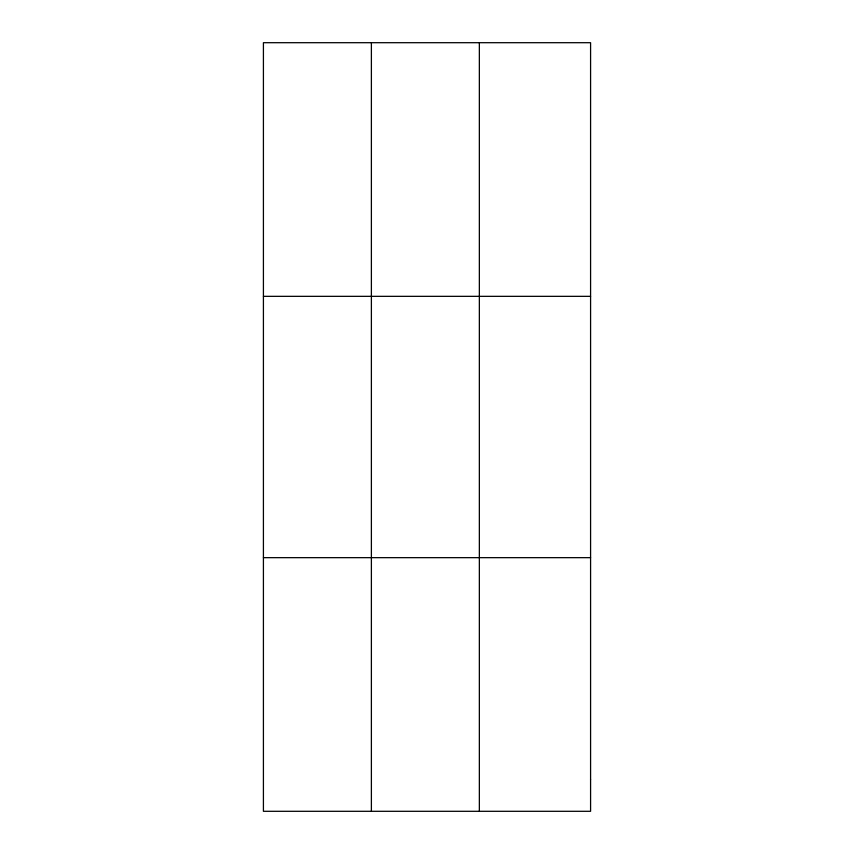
<?xml version="1.0" encoding="UTF-8"?>
<svg xmlns="http://www.w3.org/2000/svg" width="854" height="854" viewBox="0 0 854 854"><rect width="100%" height="100%" fill="white"/><g stroke="black" fill="none" stroke-linecap="round" stroke-linejoin="round"><path stroke-width="1.28" d="M371.383 42.7L371.383 811.3M479.35 42.7L479.35 811.3M263.416 296.338L590.584 296.338M263.416 557.662L590.584 557.662M590.584 779.595L590.584 811.3L263.416 811.3L263.416 42.7L590.584 42.7L590.584 779.595"/></g></svg>
